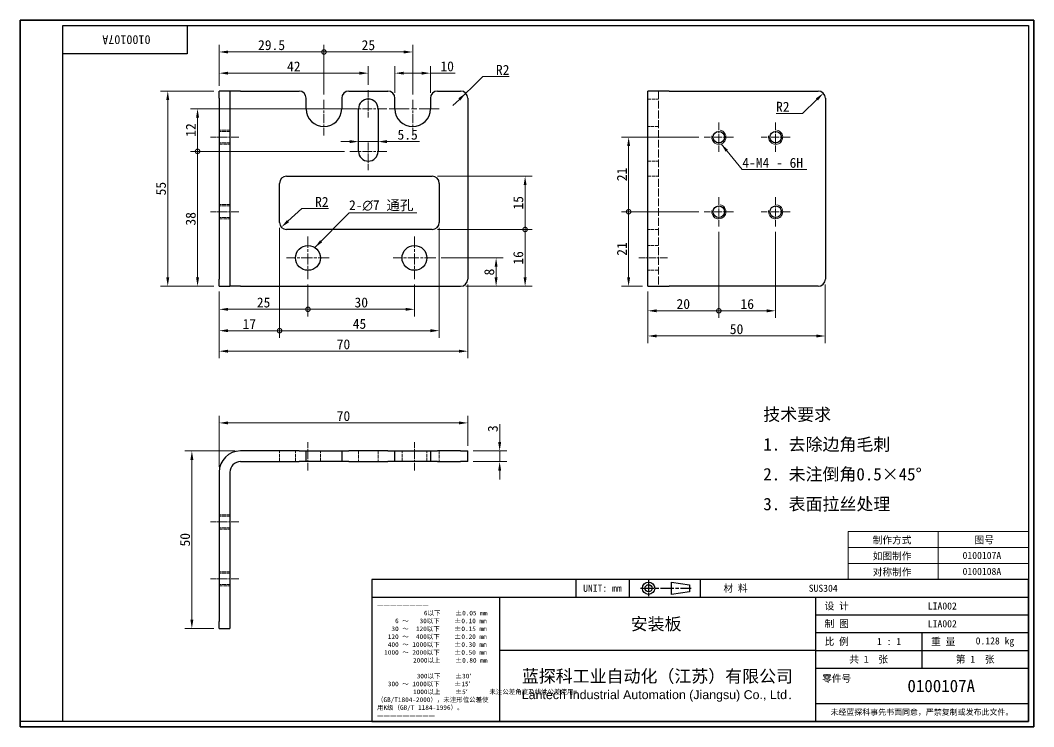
# Model space of a CAD drawing. Header units: millimetres. Extents: x 6 to 292, y 5 to 205.
import ezdxf
from ezdxf.enums import TextEntityAlignment as Align

# ---------------------------------------------------------------- set-up
doc = ezdxf.new("R2010")
doc.units = ezdxf.units.MM
doc.linetypes.add('CHAIN', pattern=[0.3543, 0.2362, -0.0295, 0.0591, -0.0295])
doc.linetypes.add('DASHED', pattern=[0.2067, 0.1654, -0.0413])
for name, color, linetype, lineweight in [('1', 7, 'Continuous', 18), ('可见 (ISO)', 7, 'Continuous', 25), ('可见窄的 (ISO)', 7, 'Continuous', 18), ('图框 (ISO)', 7, 'Continuous', 35), ('标题 (ISO)', 7, 'Continuous', 25)]:
    doc.layers.add(name, color=color, linetype=linetype, lineweight=lineweight)
for name, color, linetype, lineweight, true_color in [('中心标记 (ISO)', 1, 'CHAIN', 18, 0xc2ff0000), ('中心线 (ISO)', 1, 'CHAIN', 18, 0xc2ff0000), ('尺寸 (ISO)', 7, 'Continuous', 18, 0xc2008000), ('符号 (ISO)', 7, 'Continuous', 18, 0xc2008000), ('隐藏 (ISO)', 5, 'DASHED', 18, 0xc20000ff)]:
    doc.layers.add(name, color=color, linetype=linetype, lineweight=lineweight, true_color=true_color)
doc.styles.add('文本样式164', font='SimSun.ttf')
doc.styles.add('文本样式165', font='SimSun.ttf')
doc.styles.add('文本样式74', font='SimSun.ttf')
doc.styles.add('最新国标', font='simfang.ttf')
doc.styles.add('注释文本 (ISO)', font='simfang.ttf')
doc.dimstyles.new('默认 (GB)', dxfattribs={"dimtxt": 2.8, "dimasz": 2.5, "dimexe": 2, "dimexo": 1.5, "dimgap": 0.5, "dimtad": 1, "dimtoh": 1, "dimdsep": 46, "dimtxsty": '最新国标', "dimcen": 0.09, "dimdle": 10, "dimaunit": 1, "dimadec": 3, "dimazin": 2, "dimtfac": 0.535714, "dimtdec": 3, "dimtmove": 0, "dimatfit": 3, "dimfxl": 1, "dimtolj": 1, "dimlwd": -1, "dimlwe": -1, "dimarcsym": 0})
doc.dimstyles.new('默认 (GB)$7', dxfattribs={"dimtxt": 2.8, "dimasz": 2.5, "dimexe": 2, "dimexo": 1.5, "dimgap": 0.5, "dimtad": 1, "dimtoh": 1, "dimdsep": 46, "dimtxsty": '最新国标', "dimcen": 0.09, "dimdle": 10, "dimaunit": 1, "dimadec": 3, "dimazin": 2, "dimtfac": 0.535714, "dimtdec": 3, "dimtmove": 0, "dimatfit": 3, "dimfxl": 1, "dimtolj": 1, "dimlwd": -1, "dimlwe": -1, "dimarcsym": 0})

# ---------------------------------------------------------------- blocks, each defined once
blk = doc.blocks.new('图框 最新国标')
at = {"layer": '图框 (ISO)'}
for p, q in [((6, 7), (6, 204.5)), ((6, 204.5), (291.5, 204.5)), ((291.5, 204.5), (291.5, 5.5)), ((6, 7), (6, 5.5)), ((6, 7), (6, 5.5)), ((291.5, 5.5), (6, 5.5))]:
    blk.add_line(p, q, dxfattribs=at)
at = {"layer": '图框 (ISO)', "color": 7, "linetype": 'Continuous', "lineweight": 25}
for p, q in [((18, 203), (290, 203)), ((18, 7), (18, 203)), ((18, 203), (290, 203)), ((53, 203), (53, 195)), ((290, 203), (290, 7)), ((290, 203), (290, 7)), ((53, 195), (18, 195)), ((290, 7), (6, 7)), ((290, 7), (18, 7))]:
    blk.add_line(p, q, dxfattribs=at)
at = {"layer": '图框 (ISO)', "style": '文本样式74'}
blk.add_attdef('零件代号_001', (42.7, 200.25), '', height=2.5, rotation=180, dxfattribs=at)
blk = doc.blocks.new('标题栏 最新国标')
at = {"layer": '标题 (ISO)'}
for p, q in [((381.98, -183.84), (196.98, -183.84)), ((196.98, -183.84), (196.98, -223.84)), ((254.48, -183.84), (254.48, -188.84)), ((269.48, -183.84), (269.48, -188.84)), ((281.48, -188.09), (281.48, -184.59)), ((281.48, -184.59), (286.48, -185.34)), ((286.48, -185.34), (286.48, -187.34)), ((289.48, -183.84), (289.48, -188.84)), ((381.98, -223.84), (381.98, -183.84)), ((383.48, -183.84), (383.48, -225.34)), ((286.48, -187.34), (281.48, -188.09)), ((196.98, -188.84), (381.98, -188.84)), ((232.98, -188.84), (232.98, -223.84)), ((321.98, -188.84), (321.98, -223.84)), ((321.98, -193.84), (381.98, -193.84)), ((321.98, -198.84), (381.98, -198.84)), ((351.98, -198.84), (351.98, -208.84)), ((321.98, -203.84), (232.98, -203.84)), ((321.98, -203.84), (381.98, -203.84)), ((321.98, -208.84), (381.98, -208.84)), ((321.98, -218.84), (381.98, -218.84)), ((196.98, -223.84), (381.98, -223.84)), ((383.48, -225.34), (196.98, -225.34))]:
    blk.add_line(p, q, dxfattribs=at)
at = {"layer": '标题 (ISO)', "linetype": 'CHAIN', "ltscale": 5.000333}
blk.add_line((274.98, -184.09), (274.98, -188.59), dxfattribs=at)
at = {"layer": '标题 (ISO)', "linetype": 'CHAIN', "ltscale": 15.834605}
blk.add_line((272.73, -186.34), (286.98, -186.34), dxfattribs=at)
at = {"layer": '标题 (ISO)'}
for radius in [1.75, 1]:
    blk.add_circle((274.98, -186.34), radius, dxfattribs=at)
at = {"layer": '1', "style": '文本样式164'}
for s, p in [('UNIT: mm', (261.98, -186.34)), ('材 料', (299.48, -186.34)), ('设 计', (327.98, -191.34)), ('制 图', (327.98, -196.34)), ('比 例', (327.98, -201.34)), ('重 量', (357.98, -201.34)), ('共 1  张', (336.98, -206.34)), ('第 1  张', (366.98, -206.34))]:
    blk.add_text(s, height=2, dxfattribs=at).set_placement(p, align=Align.MIDDLE_CENTER)
at = {"layer": '标题 (ISO)', "style": '注释文本 (ISO)'}
for s, insert, char_height, attachment_point, line_spacing_factor in [('————————\\P}\\fSimSun|b0|i0;{\\H1.3000;             6以下    ±0.05 mm\\P}\\fSimSun|b0|i0;{\\H1.3000;     6 ～   30以下    ±0.10 mm\\P}\\fSimSun|b0|i0;{\\H1.3000;    30 ～  120以下    ±0.15 mm\\P}\\fSimSun|b0|i0;{\\H1.3000;   120 ～  400以下    ±0.20 mm\\P}\\fSimSun|b0|i0;{\\H1.3000;   400 ～ 1000以下    ±0.30 mm\\P}\\fSimSun|b0|i0;{\\H1.3000;  1000 ～ 2000以下    ±0.50 mm\\P}\\fSimSun|b0|i0;{\\H1.3000;          2000以上    ±0.80 mm\\P}\\fSimSun|b0|i0;{\\H1.3000;\\P}\\fSimSun|b0|i0;{\\H1.3000;           300以下    ±30′\\P}\\fSimSun|b0|i0;{\\H1.3000;   300 ～ 1000以下    ±15′\\P}\\fSimSun|b0|i0;{\\H1.3000;          1000以上    ±5′}\\fSimSun|b0|i0;{\\H1.3000;      未注公差角度及线性公差使用m\\P}\\fSimSun|b0|i0;{\\H1.3000;（GB/T1804-2000），未注形位公差使\\P}\\fSimSun|b0|i0;{\\H1.3000;用K级（GB/T 1184-1996）。\\P}\\fSimSun|b0|i0;{\\H1.3000;—————————', (198.48, -206.63), 1.3, 4, 1.023913), ('{\\fMicrosoft YaHei|b0|i0|c134|p34;\\H1.75x;蓝探科工业自动化（江苏）有限公司\\P\\fArial|b0|i0|c0|p34;\\H0.71429x;Lantech Industrial Automation (Jiangsu) Co., Ltd\\fFangSong|b0|i0|c134|p49;.\\H1.15195x; }', (277.48, -213.84), 2, 5, 0.978695)]:
    blk.add_mtext(s, dxfattribs=dict(at, insert=insert, char_height=char_height, attachment_point=attachment_point, line_spacing_factor=line_spacing_factor))
at = {"layer": '标题 (ISO)', "attachment_point": 5, "style": '注释文本 (ISO)'}
for s, insert, char_height in [('\\fFangSong|b0|i0;零件号', (327.98, -211.84), 2), ('\\fSimSun|b0|i0;{\\H1.6000;未经蓝探科事先书面同意，严禁复制或发布此文件。}', (351.98, -221.34), 1.6)]:
    blk.add_mtext(s, dxfattribs=dict(at, insert=insert, char_height=char_height))
at = {"layer": '标题 (ISO)'}
for tag, p, height, style in [('材料_001', (320.09, -187.33), 2, '注释文本 (ISO)'), ('设计人_001', (353.65, -192.33), 2, '注释文本 (ISO)'), ('库存编号_001', (269.94, -198.13), 3.5, '文本样式165'), ('设计人_001', (353.65, -197.33), 2, '注释文本 (ISO)'), ('视图比例_001', (339.32, -202.33), 2, '注释文本 (ISO)'), ('质量\\P3;_001', (367.12, -202.16), 2, '注释文本 (ISO)'), ('零件代号_001', (347.9, -215.59), 3.5, '文本样式165')]:
    blk.add_attdef(tag, p, '', height=height, dxfattribs=dict(at, style=style))
blk = doc.blocks.new('_DotSmall')
at = {"color": 0, "linetype": 'ByBlock', "const_width": 0.5}
blk.add_lwpolyline([(-0.0625, 0, 1), (0.0625, 0, 1)], format="xyb", close=True, dxfattribs=at)
blk = doc.blocks.new('*D5')
at = {"layer": 'Defpoints', "color": 0}
for p in [(87.05, 131.57), (62.05, 129.57), (87.05, 123.08)]:
    blk.add_point(p, dxfattribs=at)
at = {"layer": '尺寸 (ISO)', "color": 116, "true_color": 0x000000}
for p, q in [((87.05, 130.07), (87.05, 121.08)), ((62.05, 128.07), (62.05, 121.08)), ((64.55, 123.08), (87.05, 123.08))]:
    blk.add_line(p, q, dxfattribs=at)
blk.add_solid([(64.55, 123.49), (64.55, 122.66), (62.05, 123.08)], dxfattribs=at)
at = {"layer": '尺寸 (ISO)', "color": 116, "true_color": 0x000000, "xscale": 2.5, "yscale": 2.5, "zscale": 2.5}
blk.add_blockref('_DotSmall', (87.05, 123.08), dxfattribs=at)
at = {"layer": '尺寸 (ISO)', "insert": (74.54, 124.99), "char_height": 2.8, "attachment_point": 5, "style": '最新国标'}
blk.add_mtext('\\A1;25', dxfattribs=at)
blk = doc.blocks.new('*D7')
at = {"layer": 'Defpoints', "color": 0}
for p in [(87.05, 131.57), (117.05, 131.57), (117.05, 123.08)]:
    blk.add_point(p, dxfattribs=at)
at = {"layer": '尺寸 (ISO)', "color": 116, "true_color": 0x000000}
for p, q in [((87.05, 130.07), (87.05, 121.08)), ((117.05, 130.07), (117.05, 121.08)), ((87.05, 123.08), (114.55, 123.08))]:
    blk.add_line(p, q, dxfattribs=at)
blk.add_solid([(114.55, 123.49), (114.55, 122.66), (117.05, 123.08)], dxfattribs=at)
at = {"layer": '尺寸 (ISO)', "color": 116, "true_color": 0x000000, "xscale": 2.5, "yscale": 2.5, "zscale": 2.5, "rotation": 180}
blk.add_blockref('_DotSmall', (87.05, 123.08), dxfattribs=at)
at = {"layer": '尺寸 (ISO)', "insert": (102.06, 124.99), "char_height": 2.8, "attachment_point": 5, "style": '最新国标'}
blk.add_mtext('\\A1;30', dxfattribs=at)
blk = doc.blocks.new('*D8')
at = {"layer": 'Defpoints', "color": 0}
for p in [(79.05, 147.57), (62.05, 129.57), (79.05, 117.06)]:
    blk.add_point(p, dxfattribs=at)
at = {"layer": '尺寸 (ISO)', "color": 116, "true_color": 0x000000}
for p, q in [((79.05, 146.07), (79.05, 115.06)), ((62.05, 128.07), (62.05, 115.06)), ((64.55, 117.06), (79.05, 117.06))]:
    blk.add_line(p, q, dxfattribs=at)
blk.add_solid([(64.55, 117.48), (64.55, 116.64), (62.05, 117.06)], dxfattribs=at)
at = {"layer": '尺寸 (ISO)', "color": 116, "true_color": 0x000000, "xscale": 2.5, "yscale": 2.5, "zscale": 2.5}
blk.add_blockref('_DotSmall', (79.05, 117.06), dxfattribs=at)
at = {"layer": '尺寸 (ISO)', "insert": (70.54, 118.97), "char_height": 2.8, "attachment_point": 5, "style": '最新国标'}
blk.add_mtext('\\A1;17', dxfattribs=at)
blk = doc.blocks.new('*D9')
at = {"layer": 'Defpoints', "color": 0}
for p in [(79.05, 147.57), (124.05, 147.57), (124.05, 117.06)]:
    blk.add_point(p, dxfattribs=at)
at = {"layer": '尺寸 (ISO)', "color": 116, "true_color": 0x000000}
for p, q in [((79.05, 146.07), (79.05, 115.06)), ((124.05, 146.07), (124.05, 115.06)), ((79.05, 117.06), (121.55, 117.06))]:
    blk.add_line(p, q, dxfattribs=at)
blk.add_solid([(121.55, 117.48), (121.55, 116.64), (124.05, 117.06)], dxfattribs=at)
at = {"layer": '尺寸 (ISO)', "color": 116, "true_color": 0x000000, "xscale": 2.5, "yscale": 2.5, "zscale": 2.5, "rotation": 180}
blk.add_blockref('_DotSmall', (79.05, 117.06), dxfattribs=at)
at = {"layer": '尺寸 (ISO)', "insert": (101.56, 118.97), "char_height": 2.8, "attachment_point": 5, "style": '最新国标'}
blk.add_mtext('\\A1;45', dxfattribs=at)
blk = doc.blocks.new('*D10')
at = {"layer": 'Defpoints', "color": 0}
for p in [(123.05, 137.57), (140.05, 137.57), (130.05, 129.57)]:
    blk.add_point(p, dxfattribs=at)
at = {"layer": '尺寸 (ISO)', "color": 116, "true_color": 0x000000}
for p, q in [((124.55, 137.57), (142.05, 137.57)), ((140.05, 132.07), (140.05, 135.07)), ((131.55, 129.57), (142.05, 129.57))]:
    blk.add_line(p, q, dxfattribs=at)
for points in [[(139.63, 135.07), (140.46, 135.07), (140.05, 137.57)], [(139.63, 132.07), (140.46, 132.07), (140.05, 129.57)]]:
    blk.add_solid(points, dxfattribs=at)
at = {"layer": '尺寸 (ISO)', "insert": (138.13, 133.57), "char_height": 2.8, "attachment_point": 5, "rotation": 90, "style": '最新国标'}
blk.add_mtext('\\A1;8', dxfattribs=at)
blk = doc.blocks.new('*D11')
at = {"layer": 'Defpoints', "color": 0}
for p in [(122.05, 145.57), (148.22, 145.57), (130.05, 129.57)]:
    blk.add_point(p, dxfattribs=at)
at = {"layer": '尺寸 (ISO)', "color": 116, "true_color": 0x000000}
for p, q in [((123.55, 145.57), (150.22, 145.57)), ((148.22, 132.07), (148.22, 145.57)), ((131.55, 129.57), (150.22, 129.57))]:
    blk.add_line(p, q, dxfattribs=at)
blk.add_solid([(147.8, 132.07), (148.63, 132.07), (148.22, 129.57)], dxfattribs=at)
at = {"layer": '尺寸 (ISO)', "color": 116, "true_color": 0x000000, "xscale": 2.5, "yscale": 2.5, "zscale": 2.5, "rotation": 90}
blk.add_blockref('_DotSmall', (148.22, 145.57), dxfattribs=at)
at = {"layer": '尺寸 (ISO)', "insert": (146.3, 137.56), "char_height": 2.8, "attachment_point": 5, "rotation": 90, "style": '最新国标'}
blk.add_mtext('\\A1;16', dxfattribs=at)
blk = doc.blocks.new('*D12')
at = {"layer": 'Defpoints', "color": 0}
for p in [(122.05, 160.57), (148.22, 160.57), (122.05, 145.57)]:
    blk.add_point(p, dxfattribs=at)
at = {"layer": '尺寸 (ISO)', "color": 116, "true_color": 0x000000}
for p, q in [((123.55, 160.57), (150.22, 160.57)), ((148.22, 145.57), (148.22, 158.07)), ((123.55, 145.57), (150.22, 145.57))]:
    blk.add_line(p, q, dxfattribs=at)
blk.add_solid([(147.8, 158.07), (148.63, 158.07), (148.22, 160.57)], dxfattribs=at)
at = {"layer": '尺寸 (ISO)', "color": 116, "true_color": 0x000000, "xscale": 2.5, "yscale": 2.5, "zscale": 2.5, "rotation": 270}
blk.add_blockref('_DotSmall', (148.22, 145.57), dxfattribs=at)
at = {"layer": '尺寸 (ISO)', "insert": (146.3, 153.08), "char_height": 2.8, "attachment_point": 5, "rotation": 90, "style": '最新国标'}
blk.add_mtext('\\A1;15', dxfattribs=at)
blk = doc.blocks.new('*D13')
at = {"layer": 'Defpoints', "color": 0}
for p in [(55.94, 167.57), (98.8, 167.57), (62.05, 129.57)]:
    blk.add_point(p, dxfattribs=at)
at = {"layer": '尺寸 (ISO)', "color": 116, "true_color": 0x000000}
for p, q in [((97.3, 167.57), (53.94, 167.57)), ((55.94, 132.07), (55.94, 167.57)), ((60.55, 129.57), (53.94, 129.57))]:
    blk.add_line(p, q, dxfattribs=at)
blk.add_solid([(55.52, 132.07), (56.36, 132.07), (55.94, 129.57)], dxfattribs=at)
at = {"layer": '尺寸 (ISO)', "color": 116, "true_color": 0x000000, "xscale": 2.5, "yscale": 2.5, "zscale": 2.5, "rotation": 90}
blk.add_blockref('_DotSmall', (55.94, 167.57), dxfattribs=at)
at = {"layer": '尺寸 (ISO)', "insert": (54.02, 148.56), "char_height": 2.8, "attachment_point": 5, "rotation": 90, "style": '最新国标'}
blk.add_mtext('\\A1;38', dxfattribs=at)
blk = doc.blocks.new('*D14')
at = {"layer": 'Defpoints', "color": 0}
for p in [(55.94, 179.57), (98.8, 179.57), (98.8, 167.57)]:
    blk.add_point(p, dxfattribs=at)
at = {"layer": '尺寸 (ISO)', "color": 116, "true_color": 0x000000}
for p, q in [((97.3, 179.57), (53.94, 179.57)), ((55.94, 167.57), (55.94, 177.07)), ((97.3, 167.57), (53.94, 167.57))]:
    blk.add_line(p, q, dxfattribs=at)
blk.add_solid([(55.52, 177.07), (56.36, 177.07), (55.94, 179.57)], dxfattribs=at)
at = {"layer": '尺寸 (ISO)', "color": 116, "true_color": 0x000000, "xscale": 2.5, "yscale": 2.5, "zscale": 2.5, "rotation": 270}
blk.add_blockref('_DotSmall', (55.94, 167.57), dxfattribs=at)
at = {"layer": '尺寸 (ISO)', "insert": (54.04, 173.58), "char_height": 2.8, "attachment_point": 5, "rotation": 90, "style": '最新国标'}
blk.add_mtext('\\A1;12', dxfattribs=at)
blk = doc.blocks.new('*D15')
at = {"layer": 'Defpoints', "color": 0}
for p in [(91.55, 195.57), (62.05, 184.57), (91.55, 182.07)]:
    blk.add_point(p, dxfattribs=at)
at = {"layer": '尺寸 (ISO)', "color": 116, "true_color": 0x000000}
for p, q in [((62.05, 186.07), (62.05, 197.57)), ((91.55, 183.57), (91.55, 197.57)), ((64.55, 195.57), (91.55, 195.57))]:
    blk.add_line(p, q, dxfattribs=at)
blk.add_solid([(64.55, 195.98), (64.55, 195.15), (62.05, 195.57)], dxfattribs=at)
at = {"layer": '尺寸 (ISO)', "color": 116, "true_color": 0x000000, "xscale": 2.5, "yscale": 2.5, "zscale": 2.5}
blk.add_blockref('_DotSmall', (91.55, 195.57), dxfattribs=at)
at = {"layer": '尺寸 (ISO)', "insert": (76.79, 197.49), "char_height": 2.8, "attachment_point": 5, "style": '最新国标'}
blk.add_mtext('\\A1;29.5', dxfattribs=at)
blk = doc.blocks.new('*D16')
at = {"layer": 'Defpoints', "color": 0}
for p in [(116.55, 195.57), (91.55, 182.07), (116.55, 182.07)]:
    blk.add_point(p, dxfattribs=at)
at = {"layer": '尺寸 (ISO)', "color": 116, "true_color": 0x000000}
for p, q in [((91.55, 183.57), (91.55, 197.57)), ((116.55, 183.57), (116.55, 197.57)), ((91.55, 195.57), (114.05, 195.57))]:
    blk.add_line(p, q, dxfattribs=at)
blk.add_solid([(114.05, 195.98), (114.05, 195.15), (116.55, 195.57)], dxfattribs=at)
at = {"layer": '尺寸 (ISO)', "color": 116, "true_color": 0x000000, "xscale": 2.5, "yscale": 2.5, "zscale": 2.5, "rotation": 180}
blk.add_blockref('_DotSmall', (91.55, 195.57), dxfattribs=at)
at = {"layer": '尺寸 (ISO)', "insert": (104.06, 197.48), "char_height": 2.8, "attachment_point": 5, "style": '最新国标'}
blk.add_mtext('\\A1;25', dxfattribs=at)
blk = doc.blocks.new('*D17')
at = {"layer": 'Defpoints', "color": 0}
for p in [(104.05, 189.6), (62.05, 184.57), (104.05, 184.82)]:
    blk.add_point(p, dxfattribs=at)
at = {"layer": '尺寸 (ISO)', "color": 116, "true_color": 0x000000}
for p, q in [((62.05, 186.07), (62.05, 191.6)), ((104.05, 186.32), (104.05, 191.6)), ((64.55, 189.6), (101.55, 189.6))]:
    blk.add_line(p, q, dxfattribs=at)
for points in [[(64.55, 190.01), (64.55, 189.18), (62.05, 189.6)], [(101.55, 190.01), (101.55, 189.18), (104.05, 189.6)]]:
    blk.add_solid(points, dxfattribs=at)
at = {"layer": '尺寸 (ISO)', "insert": (83.05, 191.5), "char_height": 2.8, "attachment_point": 5, "style": '最新国标'}
blk.add_mtext('\\A1;42', dxfattribs=at)
blk = doc.blocks.new('*D18')
at = {"layer": 'Defpoints', "color": 0}
for p in [(47.55, 184.57), (62.05, 184.57), (62.05, 129.57)]:
    blk.add_point(p, dxfattribs=at)
at = {"layer": '尺寸 (ISO)', "color": 116, "true_color": 0x000000}
for p, q in [((60.55, 184.57), (45.55, 184.57)), ((47.55, 132.07), (47.55, 182.07)), ((60.55, 129.57), (45.55, 129.57))]:
    blk.add_line(p, q, dxfattribs=at)
for points in [[(47.13, 182.07), (47.96, 182.07), (47.55, 184.57)], [(47.13, 132.07), (47.96, 132.07), (47.55, 129.57)]]:
    blk.add_solid(points, dxfattribs=at)
at = {"layer": '尺寸 (ISO)', "insert": (45.63, 157.07), "char_height": 2.8, "attachment_point": 5, "rotation": 90, "style": '最新国标'}
blk.add_mtext('\\A1;55', dxfattribs=at)
blk = doc.blocks.new('*D19')
at = {"layer": 'Defpoints', "color": 0}
for p in [(79.56, 146.23), (81.05, 147.57)]:
    blk.add_point(p, dxfattribs=at)
at = {"layer": '尺寸 (ISO)', "color": 116, "true_color": 0x000000}
for p, q in [((85.36, 151.44), (81.42, 147.9)), ((92.81, 151.44), (85.36, 151.44))]:
    blk.add_line(p, q, dxfattribs=at)
blk.add_solid([(81.14, 148.21), (81.7, 147.59), (79.56, 146.23)], dxfattribs=at)
at = {"layer": '尺寸 (ISO)', "insert": (90.96, 153.34), "char_height": 2.8, "attachment_point": 5, "style": '最新国标'}
blk.add_mtext('\\A1;R2', dxfattribs=at)
blk = doc.blocks.new('*D20')
at = {"layer": 'Defpoints', "color": 0}
for p in [(101.3, 171.12), (106.8, 171.12), (106.8, 170.32)]:
    blk.add_point(p, dxfattribs=at)
at = {"layer": '尺寸 (ISO)', "color": 116, "true_color": 0x000000}
for p, q in [((98.8, 170.32), (96.3, 170.32)), ((101.3, 170.32), (106.8, 170.32)), ((109.3, 170.32), (118.44, 170.32))]:
    blk.add_line(p, q, dxfattribs=at)
for points in [[(98.8, 170.74), (98.8, 169.9), (101.3, 170.32)], [(109.3, 170.74), (109.3, 169.9), (106.8, 170.32)]]:
    blk.add_solid(points, dxfattribs=at)
at = {"layer": '尺寸 (ISO)', "insert": (115.12, 172.25), "char_height": 2.8, "attachment_point": 5, "style": '最新国标'}
blk.add_mtext('\\A1;5.5', dxfattribs=at)
blk = doc.blocks.new('*D21')
at = {"layer": 'Defpoints', "color": 0}
for p in [(111.55, 189.6), (111.55, 182.57), (121.55, 182.57)]:
    blk.add_point(p, dxfattribs=at)
at = {"layer": '尺寸 (ISO)', "color": 116, "true_color": 0x000000}
for p, q in [((111.55, 184.07), (111.55, 191.6)), ((121.55, 184.07), (121.55, 191.6)), ((114.05, 189.6), (119.05, 189.6)), ((121.55, 189.6), (128.47, 189.6))]:
    blk.add_line(p, q, dxfattribs=at)
for points in [[(114.05, 190.01), (114.05, 189.18), (111.55, 189.6)], [(119.05, 190.01), (119.05, 189.18), (121.55, 189.6)]]:
    blk.add_solid(points, dxfattribs=at)
at = {"layer": '尺寸 (ISO)', "insert": (126.26, 191.51), "char_height": 2.8, "attachment_point": 5, "style": '最新国标'}
blk.add_mtext('\\A1;10', dxfattribs=at)
blk = doc.blocks.new('*D22')
at = {"layer": 'Defpoints', "color": 0}
for p in [(202.79, 146.45), (182.79, 129.57), (202.79, 122.66)]:
    blk.add_point(p, dxfattribs=at)
at = {"layer": '尺寸 (ISO)', "color": 116, "true_color": 0x000000}
for p, q in [((202.79, 144.95), (202.79, 120.66)), ((182.79, 128.07), (182.79, 120.66)), ((185.29, 122.66), (202.79, 122.66))]:
    blk.add_line(p, q, dxfattribs=at)
blk.add_solid([(185.29, 123.07), (185.29, 122.24), (182.79, 122.66)], dxfattribs=at)
at = {"layer": '尺寸 (ISO)', "color": 116, "true_color": 0x000000, "xscale": 2.5, "yscale": 2.5, "zscale": 2.5}
blk.add_blockref('_DotSmall', (202.79, 122.66), dxfattribs=at)
at = {"layer": '尺寸 (ISO)', "insert": (192.78, 124.57), "char_height": 2.8, "attachment_point": 5, "style": '最新国标'}
blk.add_mtext('\\A1;20', dxfattribs=at)
blk = doc.blocks.new('*D23')
at = {"layer": 'Defpoints', "color": 0}
for p in [(202.79, 146.45), (218.79, 146.45), (218.79, 122.66)]:
    blk.add_point(p, dxfattribs=at)
at = {"layer": '尺寸 (ISO)', "color": 116, "true_color": 0x000000}
for p, q in [((202.79, 144.95), (202.79, 120.66)), ((218.79, 144.95), (218.79, 120.66)), ((202.79, 122.66), (216.29, 122.66))]:
    blk.add_line(p, q, dxfattribs=at)
blk.add_solid([(216.29, 123.07), (216.29, 122.24), (218.79, 122.66)], dxfattribs=at)
at = {"layer": '尺寸 (ISO)', "color": 116, "true_color": 0x000000, "xscale": 2.5, "yscale": 2.5, "zscale": 2.5, "rotation": 180}
blk.add_blockref('_DotSmall', (202.79, 122.66), dxfattribs=at)
at = {"layer": '尺寸 (ISO)', "insert": (210.8, 124.57), "char_height": 2.8, "attachment_point": 5, "style": '最新国标'}
blk.add_mtext('\\A1;16', dxfattribs=at)
blk = doc.blocks.new('*D24')
at = {"layer": 'Defpoints', "color": 0}
for p in [(177.38, 150.57), (198.67, 150.57), (182.79, 129.57)]:
    blk.add_point(p, dxfattribs=at)
at = {"layer": '尺寸 (ISO)', "color": 116, "true_color": 0x000000}
for p, q in [((197.17, 150.57), (175.38, 150.57)), ((177.38, 132.07), (177.38, 150.57)), ((181.29, 129.57), (175.38, 129.57))]:
    blk.add_line(p, q, dxfattribs=at)
blk.add_solid([(176.96, 132.07), (177.8, 132.07), (177.38, 129.57)], dxfattribs=at)
at = {"layer": '尺寸 (ISO)', "color": 116, "true_color": 0x000000, "xscale": 2.5, "yscale": 2.5, "zscale": 2.5, "rotation": 90}
blk.add_blockref('_DotSmall', (177.38, 150.57), dxfattribs=at)
at = {"layer": '尺寸 (ISO)', "insert": (175.48, 140.06), "char_height": 2.8, "attachment_point": 5, "rotation": 90, "style": '最新国标'}
blk.add_mtext('\\A1;21', dxfattribs=at)
blk = doc.blocks.new('*D25')
at = {"layer": 'Defpoints', "color": 0}
for p in [(177.38, 171.57), (198.67, 171.57), (198.67, 150.57)]:
    blk.add_point(p, dxfattribs=at)
at = {"layer": '尺寸 (ISO)', "color": 116, "true_color": 0x000000}
for p, q in [((197.17, 171.57), (175.38, 171.57)), ((177.38, 150.57), (177.38, 169.07)), ((197.17, 150.57), (175.38, 150.57))]:
    blk.add_line(p, q, dxfattribs=at)
blk.add_solid([(176.96, 169.07), (177.8, 169.07), (177.38, 171.57)], dxfattribs=at)
at = {"layer": '尺寸 (ISO)', "color": 116, "true_color": 0x000000, "xscale": 2.5, "yscale": 2.5, "zscale": 2.5, "rotation": 270}
blk.add_blockref('_DotSmall', (177.38, 150.57), dxfattribs=at)
at = {"layer": '尺寸 (ISO)', "insert": (175.48, 161.08), "char_height": 2.8, "attachment_point": 5, "rotation": 90, "style": '最新国标'}
blk.add_mtext('\\A1;21', dxfattribs=at)
blk = doc.blocks.new('*D26')
at = {"layer": 'Defpoints', "color": 0}
for p in [(232.22, 183.97), (230.79, 182.57)]:
    blk.add_point(p, dxfattribs=at)
at = {"layer": '尺寸 (ISO)', "color": 116, "true_color": 0x000000}
for p, q in [((226.4, 178.23), (230.44, 182.22)), ((218.95, 178.23), (226.4, 178.23))]:
    blk.add_line(p, q, dxfattribs=at)
blk.add_solid([(230.14, 182.51), (230.73, 181.92), (232.22, 183.97)], dxfattribs=at)
at = {"layer": '尺寸 (ISO)', "insert": (220.8, 180.13), "char_height": 2.8, "attachment_point": 5, "style": '最新国标'}
blk.add_mtext('\\A1;R2', dxfattribs=at)
blk = doc.blocks.new('*D27')
at = {"layer": 'Defpoints', "color": 0}
for p in [(131.48, 183.96), (130.05, 182.57)]:
    blk.add_point(p, dxfattribs=at)
at = {"layer": '尺寸 (ISO)', "color": 116, "true_color": 0x000000}
for p, q in [((136.31, 188.62), (133.28, 185.7)), ((143.76, 188.62), (136.31, 188.62)), ((131.48, 183.96), (133.28, 185.7)), ((130.05, 182.57), (131.48, 183.96)), ((129.69, 182.22), (127.89, 180.48))]:
    blk.add_line(p, q, dxfattribs=at)
blk.add_solid([(129.4, 182.52), (129.98, 181.92), (131.48, 183.96)], dxfattribs=at)
at = {"layer": '尺寸 (ISO)', "insert": (141.9, 190.52), "char_height": 2.8, "attachment_point": 5, "style": '最新国标'}
blk.add_mtext('\\A1;R2', dxfattribs=at)
blk = doc.blocks.new('*D28')
at = {"layer": 'Defpoints', "color": 0}
for p in [(62.05, 91.08), (132.05, 83.17), (62.05, 77.17)]:
    blk.add_point(p, dxfattribs=at)
at = {"layer": '尺寸 (ISO)', "color": 116, "true_color": 0x000000}
for p, q in [((62.05, 78.67), (62.05, 93.08)), ((132.05, 84.67), (132.05, 93.08)), ((129.55, 91.08), (64.55, 91.08))]:
    blk.add_line(p, q, dxfattribs=at)
for points in [[(64.55, 91.5), (64.55, 90.66), (62.05, 91.08)], [(129.55, 91.5), (129.55, 90.66), (132.05, 91.08)]]:
    blk.add_solid(points, dxfattribs=at)
at = {"layer": '尺寸 (ISO)', "insert": (97.05, 93), "char_height": 2.8, "attachment_point": 5, "style": '最新国标'}
blk.add_mtext('\\A1;70', dxfattribs=at)
blk = doc.blocks.new('*D29')
at = {"layer": 'Defpoints', "color": 0}
for p in [(68.05, 83.17), (54.34, 33.17), (62.05, 33.17)]:
    blk.add_point(p, dxfattribs=at)
at = {"layer": '尺寸 (ISO)', "color": 116, "true_color": 0x000000}
for p, q in [((66.55, 83.17), (52.34, 83.17)), ((54.34, 80.67), (54.34, 35.67)), ((60.55, 33.17), (52.34, 33.17))]:
    blk.add_line(p, q, dxfattribs=at)
for points in [[(53.93, 80.67), (54.76, 80.67), (54.34, 83.17)], [(53.93, 35.67), (54.76, 35.67), (54.34, 33.17)]]:
    blk.add_solid(points, dxfattribs=at)
at = {"layer": '尺寸 (ISO)', "insert": (52.43, 58.17), "char_height": 2.8, "attachment_point": 5, "rotation": 90, "style": '最新国标'}
blk.add_mtext('\\A1;50', dxfattribs=at)
blk = doc.blocks.new('*D30')
at = {"layer": 'Defpoints', "color": 0}
for p in [(132.05, 83.17), (141.05, 83.17), (132.05, 80.17)]:
    blk.add_point(p, dxfattribs=at)
at = {"layer": '尺寸 (ISO)', "color": 116, "true_color": 0x000000}
for p, q in [((141.05, 85.67), (141.05, 90.73)), ((133.55, 83.17), (143.05, 83.17)), ((141.05, 80.17), (141.05, 83.17)), ((133.55, 80.17), (143.05, 80.17)), ((141.05, 77.67), (141.05, 75.17))]:
    blk.add_line(p, q, dxfattribs=at)
for points in [[(140.63, 85.67), (141.46, 85.67), (141.05, 83.17)], [(140.63, 77.67), (141.46, 77.67), (141.05, 80.17)]]:
    blk.add_solid(points, dxfattribs=at)
at = {"layer": '尺寸 (ISO)', "insert": (139.13, 89.45), "char_height": 2.8, "attachment_point": 5, "rotation": 90, "style": '最新国标'}
blk.add_mtext('\\A1;3', dxfattribs=at)
blk = doc.blocks.new('*D31')
at = {"layer": 'Defpoints', "color": 0}
for p in [(132.05, 131.57), (62.05, 129.57), (132.05, 111.28)]:
    blk.add_point(p, dxfattribs=at)
at = {"layer": '尺寸 (ISO)', "color": 116, "true_color": 0x000000}
for p, q in [((132.05, 130.07), (132.05, 109.28)), ((62.05, 128.07), (62.05, 109.28)), ((64.55, 111.28), (129.55, 111.28))]:
    blk.add_line(p, q, dxfattribs=at)
for points in [[(64.55, 111.7), (64.55, 110.86), (62.05, 111.28)], [(129.55, 111.7), (129.55, 110.86), (132.05, 111.28)]]:
    blk.add_solid(points, dxfattribs=at)
at = {"layer": '尺寸 (ISO)', "insert": (97.05, 113.2), "char_height": 2.8, "attachment_point": 5, "style": '最新国标'}
blk.add_mtext('\\A1;70', dxfattribs=at)
blk = doc.blocks.new('*D32')
at = {"layer": 'Defpoints', "color": 0}
for p in [(232.79, 131.57), (182.79, 129.57), (232.79, 115.57)]:
    blk.add_point(p, dxfattribs=at)
at = {"layer": '尺寸 (ISO)', "color": 116, "true_color": 0x000000}
for p, q in [((232.79, 130.07), (232.79, 113.57)), ((182.79, 128.07), (182.79, 113.57)), ((185.29, 115.57), (230.29, 115.57))]:
    blk.add_line(p, q, dxfattribs=at)
for points in [[(185.29, 115.98), (185.29, 115.15), (182.79, 115.57)], [(230.29, 115.98), (230.29, 115.15), (232.79, 115.57)]]:
    blk.add_solid(points, dxfattribs=at)
at = {"layer": '尺寸 (ISO)', "insert": (207.79, 117.48), "char_height": 2.8, "attachment_point": 5, "style": '最新国标'}
blk.add_mtext('\\A1;50', dxfattribs=at)
blk = doc.blocks.new('表格1')
at = {"layer": '符号 (ISO)'}
for p, q in [((239.2, 60.51), (290, 60.51)), ((239.2, 60.51), (239.2, 56.01)), ((264.6, 60.51), (264.6, 56.01)), ((290, 60.51), (290, 56.01)), ((239.2, 56.01), (290, 56.01)), ((239.2, 56.01), (239.2, 47)), ((264.6, 56.01), (264.6, 47)), ((290, 56.01), (290, 47)), ((239.2, 51.5), (290, 51.5)), ((239.2, 47), (290, 47))]:
    blk.add_line(p, q, dxfattribs=at)
at = {"layer": '符号 (ISO)', "char_height": 2, "attachment_point": 7, "style": '注释文本 (ISO)'}
for s, insert in [('制作方式', (246.14, 56.85)), ('图号', (274.84, 56.91)), ('如图制作', (246.15, 52.35)), ('0100107A', (271.45, 52.72)), ('对称制作', (246.15, 47.84)), ('0100108A', (271.45, 48.22))]:
    blk.add_mtext(s, dxfattribs=dict(at, insert=insert))

msp = doc.modelspace()

# ---------------------------------------------------------------- linework, layer by layer
at = {"layer": '中心标记 (ISO)', "ltscale": 8.611757}
for p, q in [((104.046, 184.817), (104.046, 177.067)), ((104.046, 170.067), (104.046, 162.317))]:
    msp.add_line(p, q, dxfattribs=at)
at = {"layer": '中心标记 (ISO)', "ltscale": 11.111974}
for p, q in [((91.546, 182.067), (91.546, 172.067)), ((116.546, 182.067), (116.546, 172.067))]:
    msp.add_line(p, q, dxfattribs=at)
at = {"layer": '中心标记 (ISO)', "ltscale": 23.990969}
for p, q in [((99.046, 179.567), (84.046, 179.567)), ((124.046, 179.567), (109.046, 179.567))]:
    msp.add_line(p, q, dxfattribs=at)
at = {"layer": '中心标记 (ISO)', "ltscale": 11.667578}
for p, q in [((109.296, 179.567), (98.796, 179.567)), ((109.296, 167.567), (98.796, 167.567))]:
    msp.add_line(p, q, dxfattribs=at)
at = {"layer": '中心标记 (ISO)', "ltscale": 9.158471}
for p, q in [((202.793, 175.688), (202.793, 167.446)), ((218.793, 175.688), (218.793, 167.446)), ((206.914, 171.567), (198.672, 171.567)), ((222.914, 171.567), (214.672, 171.567)), ((202.793, 154.688), (202.793, 146.446)), ((218.793, 154.688), (218.793, 146.446)), ((206.914, 150.567), (198.672, 150.567)), ((222.914, 150.567), (214.672, 150.567))]:
    msp.add_line(p, q, dxfattribs=at)
at = {"layer": '中心标记 (ISO)', "ltscale": 13.334389}
for p, q in [((87.046, 143.567), (87.046, 131.567)), ((117.046, 143.567), (117.046, 131.567)), ((93.046, 137.567), (81.046, 137.567)), ((123.046, 137.567), (111.046, 137.567))]:
    msp.add_line(p, q, dxfattribs=at)
at = {"layer": '中心线 (ISO)', "ltscale": 8.88956}
for p, q in [((67.546, 171.567), (59.546, 171.567)), ((67.546, 150.567), (59.546, 150.567)), ((188.293, 137.567), (180.293, 137.567)), ((87.046, 77.673), (87.046, 85.673)), ((117.046, 77.673), (117.046, 85.673)), ((67.546, 63.173), (59.546, 63.173)), ((67.546, 47.173), (59.546, 47.173))]:
    msp.add_line(p, q, dxfattribs=at)
at = {"layer": '可见 (ISO)'}
for p, q in [((62.046, 182.567), (62.046, 184.567)), ((65.046, 184.567), (62.046, 184.567)), ((65.046, 184.567), (65.046, 182.567)), ((68.046, 184.567), (65.046, 184.567)), ((68.046, 184.567), (84.546, 184.567)), ((98.546, 184.567), (109.546, 184.567)), ((123.546, 184.567), (130.046, 184.567)), ((182.793, 129.567), (182.793, 184.567)), ((188.793, 184.567), (182.793, 184.567)), ((188.793, 184.567), (230.793, 184.567)), ((62.046, 182.567), (62.046, 131.567)), ((65.046, 182.567), (65.046, 131.567)), ((86.546, 179.567), (86.546, 182.567)), ((96.546, 182.567), (96.546, 179.567)), ((111.546, 179.567), (111.546, 182.567)), ((121.546, 182.567), (121.546, 179.567)), ((132.046, 182.567), (132.046, 131.567)), ((232.793, 182.567), (232.793, 131.567)), ((101.296, 167.567), (101.296, 179.567)), ((106.796, 179.567), (106.796, 167.567)), ((81.046, 160.567), (122.046, 160.567)), ((79.046, 147.567), (79.046, 158.567)), ((124.046, 158.567), (124.046, 147.567)), ((122.046, 145.567), (81.046, 145.567)), ((62.046, 129.567), (62.046, 131.567)), ((65.046, 131.567), (65.046, 129.567)), ((62.046, 129.567), (65.046, 129.567)), ((68.046, 129.567), (65.046, 129.567)), ((68.046, 129.567), (130.046, 129.567)), ((182.793, 129.567), (188.793, 129.567)), ((230.793, 129.567), (188.793, 129.567)), ((84.546, 83.173), (68.046, 83.173)), ((84.546, 83.173), (86.546, 83.173)), ((86.546, 80.173), (86.546, 83.173)), ((86.546, 83.173), (96.546, 83.173)), ((96.546, 83.173), (98.546, 83.173)), ((96.546, 83.173), (96.546, 80.173)), ((109.546, 83.173), (98.546, 83.173)), ((109.546, 83.173), (111.546, 83.173)), ((111.546, 80.173), (111.546, 83.173)), ((111.546, 83.173), (121.546, 83.173)), ((121.546, 83.173), (123.546, 83.173)), ((121.546, 83.173), (121.546, 80.173)), ((130.046, 83.173), (123.546, 83.173)), ((130.046, 83.173), (132.046, 83.173)), ((132.046, 80.173), (132.046, 83.173)), ((68.046, 80.173), (84.546, 80.173)), ((86.546, 80.173), (84.546, 80.173)), ((96.546, 80.173), (86.546, 80.173)), ((98.546, 80.173), (96.546, 80.173)), ((98.546, 80.173), (109.546, 80.173)), ((111.546, 80.173), (109.546, 80.173)), ((121.546, 80.173), (111.546, 80.173)), ((123.546, 80.173), (121.546, 80.173)), ((123.546, 80.173), (130.046, 80.173)), ((132.046, 80.173), (130.046, 80.173)), ((62.046, 77.173), (62.046, 35.173)), ((65.046, 77.173), (65.046, 35.173)), ((62.046, 33.173), (62.046, 35.173)), ((65.046, 35.173), (65.046, 33.173)), ((62.046, 33.173), (65.046, 33.173))]:
    msp.add_line(p, q, dxfattribs=at)
for centre, radius in [((202.793, 171.567), 1.621), ((218.793, 171.567), 1.621), ((202.793, 150.567), 1.621), ((218.793, 150.567), 1.621), ((87.046, 137.567), 3.5), ((117.046, 137.567), 3.5)]:
    msp.add_circle(centre, radius, dxfattribs=at)
for centre, radius, start, end in [((84.546, 182.567), 2, 0, 90), ((98.546, 182.567), 2, 90, 180), ((109.546, 182.567), 2, 0, 90), ((123.546, 182.567), 2, 90, 180), ((130.046, 182.567), 2, 0, 90), ((230.793, 182.567), 2, 0, 90), ((104.046, 179.567), 2.75, 0, 180), ((91.546, 179.567), 5, 180, 0), ((116.546, 179.567), 5, 180, 0), ((104.046, 167.567), 2.75, 180, 0), ((81.046, 158.567), 2, 90, 180), ((122.046, 158.567), 2, 0, 90), ((81.046, 147.567), 2, 180, 270), ((122.046, 147.567), 2, 270, 0), ((130.046, 131.567), 2, 270, 0), ((230.793, 131.567), 2, 270, 0), ((68.046, 77.173), 6, 90, 180), ((68.046, 77.173), 3, 90, 180)]:
    msp.add_arc(centre, radius, start, end, dxfattribs=at)
at = {"layer": '可见窄的 (ISO)'}
for centre in [(202.793, 171.567), (218.793, 171.567), (202.793, 150.567), (218.793, 150.567)]:
    msp.add_arc(centre, 2, 170, 80, dxfattribs=at)
at = {"layer": '隐藏 (ISO)', "ltscale": 13.304306}
msp.add_line((185.793, 184.567), (185.793, 129.567), dxfattribs=at)
at = {"layer": '隐藏 (ISO)', "ltscale": 5.71399}
for p, q in [((182.793, 182.317), (185.793, 182.317)), ((185.793, 174.567), (182.793, 174.567)), ((65.046, 173.567), (62.046, 173.567)), ((65.046, 173.188), (62.046, 173.188)), ((65.046, 169.946), (62.046, 169.946)), ((62.046, 169.567), (65.046, 169.567)), ((182.793, 164.817), (185.793, 164.817)), ((182.793, 160.567), (185.793, 160.567)), ((65.046, 152.567), (62.046, 152.567)), ((65.046, 152.188), (62.046, 152.188)), ((65.046, 148.946), (62.046, 148.946)), ((62.046, 148.567), (65.046, 148.567)), ((185.793, 145.567), (182.793, 145.567)), ((185.793, 141.067), (182.793, 141.067)), ((185.793, 134.067), (182.793, 134.067)), ((79.046, 80.173), (79.046, 83.173)), ((83.546, 80.173), (83.546, 83.173)), ((90.546, 80.173), (90.546, 83.173)), ((101.296, 83.173), (101.296, 80.173)), ((106.796, 83.173), (106.796, 80.173)), ((113.546, 80.173), (113.546, 83.173)), ((120.546, 80.173), (120.546, 83.173)), ((124.046, 83.173), (124.046, 80.173)), ((65.046, 65.173), (62.046, 65.173)), ((65.046, 64.794), (62.046, 64.794)), ((65.046, 61.552), (62.046, 61.552)), ((62.046, 61.173), (65.046, 61.173)), ((65.046, 49.173), (62.046, 49.173)), ((65.046, 48.794), (62.046, 48.794)), ((65.046, 45.552), (62.046, 45.552)), ((62.046, 45.173), (65.046, 45.173))]:
    msp.add_line(p, q, dxfattribs=at)

# ---------------------------------------------------------------- block references
msp.add_blockref('图框 最新国标', (0, 0)).add_auto_attribs({'零件代号_001': '0100107A'})
msp.add_blockref('表格1', (0, 0))
ref = msp.add_blockref('标题栏 最新国标', (-91.983, 230.844))
ref.add_attrib('零件代号_001', '0100107A', (255.92, 15.25), dxfattribs={"layer": '标题 (ISO)', "height": 3.5, "style": '文本样式165'})
ref.add_attrib('库存编号_001', '安装板', (177.962, 32.711), dxfattribs={"layer": '标题 (ISO)', "height": 3.5, "style": '文本样式165'})
ref.add_attrib('质量\\P3;_001', '0.128 kg', (275.137, 28.683), dxfattribs={"layer": '标题 (ISO)', "height": 2, "style": '注释文本 (ISO)'})
ref.add_attrib('视图比例_001', '1 : 1', (247.337, 28.517), dxfattribs={"layer": '标题 (ISO)', "height": 2, "style": '注释文本 (ISO)'})
ref.add_attrib('设计人_001', 'LIA002', (261.669, 38.511), dxfattribs={"layer": '标题 (ISO)', "height": 2, "style": '注释文本 (ISO)'})
ref.add_attrib('设计人_001', 'LIA002', (261.669, 33.511), dxfattribs={"layer": '标题 (ISO)', "height": 2, "style": '注释文本 (ISO)'})
ref.add_attrib('材料_001', 'SUS304', (228.111, 43.511), dxfattribs={"layer": '标题 (ISO)', "height": 2, "style": '注释文本 (ISO)'})

# ---------------------------------------------------------------- texts
at = {"layer": '符号 (ISO)'}
for s, insert, char_height, width, attachment_point, line_spacing_factor, style in [('4-M4 - 6H', (209.394, 162.904), 2.8, 19.05179, 7, 0.49, '最新国标'), ('2-\\fAIGDT|b0|i0;{\\H2.8000;n}\\fFangSong|b0|i0;{\\H2.8000;7 通孔}', (98.61, 150.707), 2.8, 20.10414, 7, 0.49, '最新国标'), ('\\fFangSong|b0|i0;{\\H3.5000;技术要求\\P}\\fFangSong|b0|i0;{\\H3.5000;1. 去除边角毛刺\\P}\\fFangSong|b0|i0;{\\H3.5000;2. 未注倒角0.5×45°\\P}\\fFangSong|b0|i0;{\\H3.5000;3. 表面拉丝处理}', (215.307, 80.646), 3.5, 52.39766, 4, 1.441304, '注释文本 (ISO)')]:
    msp.add_mtext(s, dxfattribs=dict(at, insert=insert, char_height=char_height, width=width, attachment_point=attachment_point, line_spacing_factor=line_spacing_factor, style=style))

# ---------------------------------------------------------------- dimensions: what is measured, and where the dimension line sits
at = {"layer": '尺寸 (ISO)', "color": 116, "true_color": 0x00803f}
for base, p1, p2, angle, override, picture, middle in [((91.546, 195.567), (62.046, 184.567), (91.546, 182.067), 180, {"dimgap": 0.5, "dimtoh": 0, "dimdec": 2, "dimblk2": 'DotSmall', "dimsah": 1, "dimdle": 0, "dimtol": 0, "dimlim": 0, "dimtp": 0, "dimtm": 0, "dimtdec": 3, "dimtofl": 0, "dimatfit": 1}, '*D15', (76.786, 195.567)), ((116.546, 195.567), (91.546, 182.067), (116.546, 182.067), 180, {"dimgap": 0.5, "dimtoh": 0, "dimdec": 2, "dimblk1": 'DotSmall', "dimsah": 1, "dimdle": 0, "dimtol": 0, "dimlim": 0, "dimtp": 0, "dimtm": 0, "dimtdec": 3, "dimtofl": 0, "dimatfit": 1}, '*D16', (104.056, 195.567)), ((104.046, 189.598), (62.046, 184.567), (104.046, 184.817), 180, {"dimgap": 0.5, "dimtoh": 0, "dimdec": 2, "dimtol": 0, "dimlim": 0, "dimtp": 0, "dimtm": 0, "dimtdec": 3, "dimtofl": 0, "dimatfit": 1}, '*D17', (83.046, 189.598)), ((47.546, 184.567), (62.046, 129.567), (62.046, 184.567), 90, {"dimgap": 0.5, "dimtoh": 0, "dimdec": 2, "dimtol": 0, "dimlim": 0, "dimtp": 0, "dimtm": 0, "dimtdec": 3, "dimtofl": 0, "dimatfit": 1}, '*D18', (47.546, 157.067)), ((55.941, 179.567), (98.796, 167.567), (98.796, 179.567), 90, {"dimgap": 0.5, "dimtoh": 0, "dimdec": 2, "dimblk1": 'DotSmall', "dimsah": 1, "dimdle": 0, "dimtol": 0, "dimlim": 0, "dimtp": 0, "dimtm": 0, "dimtdec": 3, "dimtofl": 0, "dimatfit": 1}, '*D14', (55.941, 173.577)), ((177.381, 171.567), (198.672, 150.567), (198.672, 171.567), 90, {"dimgap": 0.5, "dimtoh": 0, "dimdec": 2, "dimblk1": 'DotSmall', "dimsah": 1, "dimdle": 0, "dimtol": 0, "dimlim": 0, "dimtp": 0, "dimtm": 0, "dimtdec": 3, "dimtofl": 0, "dimatfit": 1}, '*D25', (177.381, 161.077)), ((55.941, 167.567), (62.046, 129.567), (98.796, 167.567), 90, {"dimgap": 0.5, "dimtoh": 0, "dimdec": 2, "dimblk2": 'DotSmall', "dimsah": 1, "dimdle": 0, "dimtol": 0, "dimlim": 0, "dimtp": 0, "dimtm": 0, "dimtdec": 3, "dimtofl": 0, "dimatfit": 1}, '*D13', (55.941, 148.557)), ((148.216, 160.567), (122.046, 145.567), (122.046, 160.567), 90, {"dimgap": 0.5, "dimtoh": 0, "dimdec": 2, "dimblk1": 'DotSmall', "dimsah": 1, "dimdle": 0, "dimtol": 0, "dimlim": 0, "dimtp": 0, "dimtm": 0, "dimtdec": 3, "dimtofl": 0, "dimatfit": 1}, '*D12', (148.216, 153.077)), ((177.381, 150.567), (182.793, 129.567), (198.672, 150.567), 90, {"dimgap": 0.5, "dimtoh": 0, "dimdec": 2, "dimblk2": 'DotSmall', "dimsah": 1, "dimdle": 0, "dimtol": 0, "dimlim": 0, "dimtp": 0, "dimtm": 0, "dimtdec": 3, "dimtofl": 0, "dimatfit": 1}, '*D24', (177.381, 140.057)), ((79.046, 117.059), (62.046, 129.567), (79.046, 147.567), 180, {"dimgap": 0.5, "dimtoh": 0, "dimdec": 2, "dimblk2": 'DotSmall', "dimsah": 1, "dimdle": 0, "dimtol": 0, "dimlim": 0, "dimtp": 0, "dimtm": 0, "dimtdec": 3, "dimtofl": 0, "dimatfit": 1}, '*D8', (70.536, 117.059)), ((124.046, 117.059), (79.046, 147.567), (124.046, 147.567), 180, {"dimgap": 0.5, "dimtoh": 0, "dimdec": 2, "dimblk1": 'DotSmall', "dimsah": 1, "dimdle": 0, "dimtol": 0, "dimlim": 0, "dimtp": 0, "dimtm": 0, "dimtdec": 3, "dimtofl": 0, "dimatfit": 1}, '*D9', (101.556, 117.059)), ((148.216, 145.567), (130.046, 129.567), (122.046, 145.567), 90, {"dimgap": 0.5, "dimtoh": 0, "dimdec": 2, "dimblk2": 'DotSmall', "dimsah": 1, "dimdle": 0, "dimtol": 0, "dimlim": 0, "dimtp": 0, "dimtm": 0, "dimtdec": 3, "dimtofl": 0, "dimatfit": 1}, '*D11', (148.216, 137.557)), ((202.793, 122.657), (182.793, 129.567), (202.793, 146.446), 180, {"dimgap": 0.5, "dimtoh": 0, "dimdec": 2, "dimblk2": 'DotSmall', "dimsah": 1, "dimdle": 0, "dimtol": 0, "dimlim": 0, "dimtp": 0, "dimtm": 0, "dimtdec": 3, "dimtofl": 0, "dimatfit": 1}, '*D22', (192.783, 122.657)), ((218.793, 122.657), (202.793, 146.446), (218.793, 146.446), 180, {"dimgap": 0.5, "dimtoh": 0, "dimdec": 2, "dimblk1": 'DotSmall', "dimsah": 1, "dimdle": 0, "dimtol": 0, "dimlim": 0, "dimtp": 0, "dimtm": 0, "dimtdec": 3, "dimtofl": 0, "dimatfit": 1}, '*D23', (210.803, 122.657)), ((140.046, 137.567), (130.046, 129.567), (123.046, 137.567), 270, {"dimgap": 0.5, "dimtoh": 0, "dimdec": 2, "dimtol": 0, "dimlim": 0, "dimtp": 0, "dimtm": 0, "dimtdec": 3, "dimtofl": 0, "dimatfit": 1}, '*D10', (140.046, 133.567)), ((87.046, 123.076), (62.046, 129.567), (87.046, 131.567), 180, {"dimgap": 0.5, "dimtoh": 0, "dimdec": 2, "dimblk2": 'DotSmall', "dimsah": 1, "dimdle": 0, "dimtol": 0, "dimlim": 0, "dimtp": 0, "dimtm": 0, "dimtdec": 3, "dimtofl": 0, "dimatfit": 1}, '*D5', (74.536, 123.076)), ((132.046, 111.282), (62.046, 129.567), (132.046, 131.567), 180, {"dimgap": 0.5, "dimtoh": 0, "dimdec": 2, "dimtol": 0, "dimlim": 0, "dimtp": 0, "dimtm": 0, "dimtdec": 3, "dimtofl": 0, "dimatfit": 1}, '*D31', (97.046, 111.282)), ((117.046, 123.076), (87.046, 131.567), (117.046, 131.567), 180, {"dimgap": 0.5, "dimtoh": 0, "dimdec": 2, "dimblk1": 'DotSmall', "dimsah": 1, "dimdle": 0, "dimtol": 0, "dimlim": 0, "dimtp": 0, "dimtm": 0, "dimtdec": 3, "dimtofl": 0, "dimatfit": 1}, '*D7', (102.056, 123.076)), ((62.046, 91.08), (132.046, 83.173), (62.046, 77.173), 180, {"dimgap": 0.5, "dimtoh": 0, "dimdec": 2, "dimtol": 0, "dimlim": 0, "dimtp": 0, "dimtm": 0, "dimtdec": 3, "dimtofl": 0, "dimatfit": 1}, '*D28', (97.046, 91.08)), ((141.046, 83.173), (132.046, 80.173), (132.046, 83.173), 90, {"dimgap": 0.5, "dimtoh": 0, "dimdec": 2, "dimtol": 0, "dimlim": 0, "dimtp": 0, "dimtm": 0, "dimtdec": 3, "dimtofl": 1, "dimatfit": 1}, '*D30', (141.046, 89.449)), ((54.342, 33.173), (68.046, 83.173), (62.046, 33.173), 90, {"dimgap": 0.5, "dimtoh": 0, "dimdec": 2, "dimtol": 0, "dimlim": 0, "dimtp": 0, "dimtm": 0, "dimtdec": 3, "dimtofl": 0, "dimatfit": 1}, '*D29', (54.342, 58.173))]:
    dim = msp.add_linear_dim(base=base, p1=p1, p2=p2, angle=angle, dimstyle='默认 (GB)', override=override, dxfattribs=at)
    dim.commit()
    dim.dimension.update_dxf_attribs({"geometry": picture, "text_midpoint": middle, "dimtype": 160})
for base, p1, p2, override, picture, middle in [((111.546, 189.598), (121.546, 182.567), (111.546, 182.567), {"dimgap": 0.5, "dimtoh": 0, "dimdec": 2, "dimtol": 0, "dimlim": 0, "dimtp": 0, "dimtm": 0, "dimtdec": 3, "dimtofl": 0, "dimatfit": 2}, '*D21', (126.258, 189.598)), ((106.796, 170.321), (101.296, 171.117), (106.796, 171.117), {"dimgap": 0.5, "dimtoh": 0, "dimdec": 2, "dimse1": 1, "dimse2": 1, "dimtol": 0, "dimlim": 0, "dimtp": 0, "dimtm": 0, "dimtdec": 3, "dimtofl": 1, "dimatfit": 1}, '*D20', (115.12, 170.321)), ((232.793, 115.567), (182.793, 129.567), (232.793, 131.567), {"dimgap": 0.5, "dimtoh": 0, "dimdec": 2, "dimtol": 0, "dimlim": 0, "dimtp": 0, "dimtm": 0, "dimtdec": 3, "dimtofl": 0, "dimatfit": 1}, '*D32', (207.793, 115.567))]:
    dim = msp.add_linear_dim(base=base, p1=p1, p2=p2, dimstyle='默认 (GB)', override=override, dxfattribs=at)
    dim.commit()
    dim.dimension.update_dxf_attribs({"geometry": picture, "text_midpoint": middle, "dimtype": 160})
for center, mpoint, picture, middle in [((130.046, 182.567), (131.483, 183.958), '*D27', (141.901, 188.623)), ((230.793, 182.567), (232.217, 183.972), '*D26', (220.802, 178.23)), ((81.046, 147.567), (79.558, 146.232), '*D19', (90.958, 151.441))]:
    dim = msp.add_radius_dim(center=center, mpoint=mpoint, dimstyle='默认 (GB)', override={"dimgap": 0.5, "dimtih": 1, "dimdec": 2, "dimlfac": 1, "dimcen": 0, "dimtol": 0, "dimlim": 0, "dimtp": 0, "dimtm": 0, "dimtdec": 3}, dxfattribs=at)
    dim.commit()
    dim.dimension.update_dxf_attribs({"geometry": picture, "text_midpoint": middle, "dimtype": 164})

# ---------------------------------------------------------------- leaders
at = {"layer": '符号 (ISO)', "annotation_type": 0, "has_hookline": 1, "hookline_direction": 0}
for points, text_width in [([(203.434, 169.673), (209.394, 162.438)], 18.208), ([(89.001, 140.47), (98.61, 150.24)], 19.113)]:
    msp.add_leader(points, dimstyle='默认 (GB)$7', override={"dimgap": 0, "dimtad": 1}, dxfattribs=dict(at, text_width=text_width))

doc.saveas('drawing.dxf')
